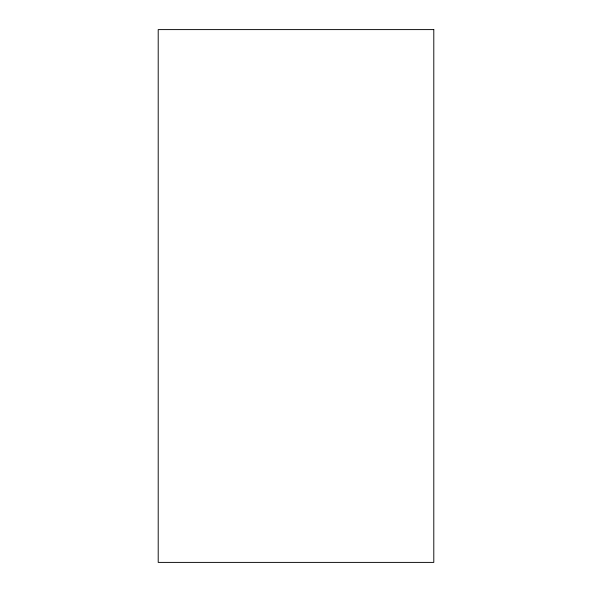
<?xml version="1.0" encoding="UTF-8"?>
<svg xmlns="http://www.w3.org/2000/svg" width="592" height="592" viewBox="0 0 592 592"><rect width="100%" height="100%" fill="white"/><g stroke="black" fill="none" stroke-linecap="round" stroke-linejoin="round"><path stroke-width="0.89" d="M433.795 29.6L158.205 29.6L158.205 562.4L433.795 562.4L433.795 29.6"/></g></svg>
